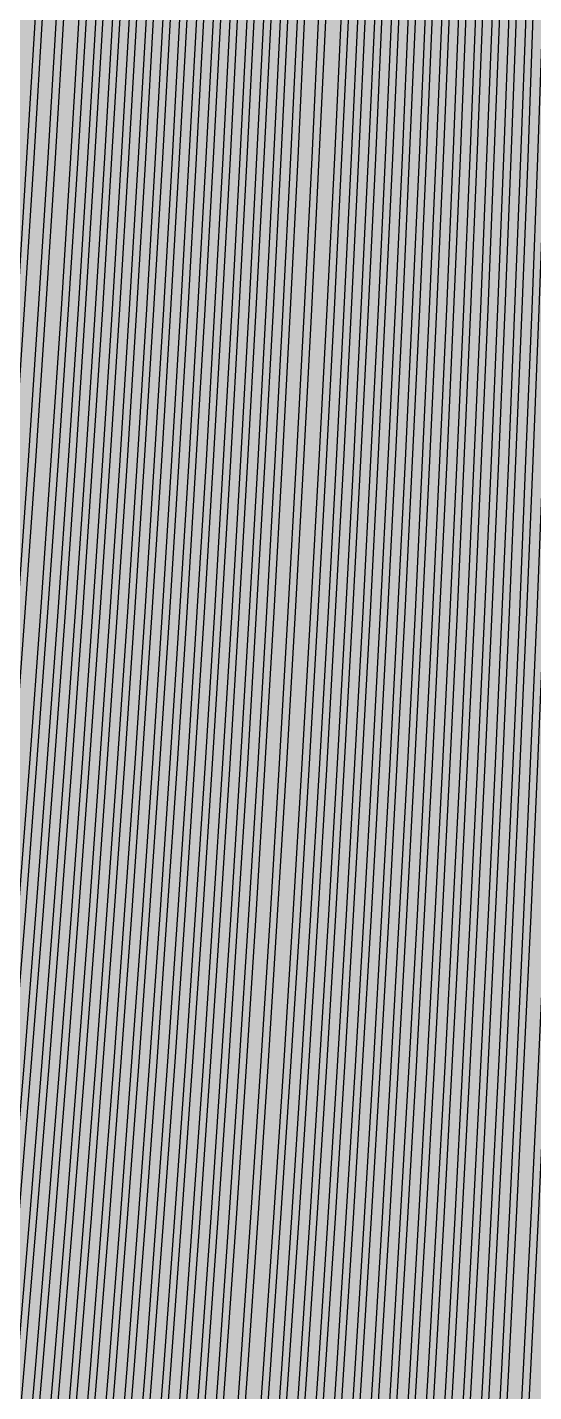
# Model space of a CAD drawing. Header units: metres. Extents: x -7231 to 10969, y -37556 to 1873.
# Drawn here: x 1299.5 to 1446.6, y -1158.1 to -761.4 of the extents above; entities that cross this region are included whole.
import ezdxf

# ---------------------------------------------------------------- set-up
doc = ezdxf.new("R2010")
doc.units = ezdxf.units.M
doc.layers.add('Metal1', color=4, linetype='CONTINUOUS')
doc.layers.add('Polyimide', color=7, linetype='CONTINUOUS')

msp = doc.modelspace()

# ---------------------------------------------------------------- hatches: boundary and pattern name
at = {"layer": 'Polyimide'}
msp.add_hatch(color=7, dxfattribs=at).paths.add_polyline_path([(4065.69, -468), (4066.67, -501.99), (4068.51, -535.99), (4071.41, -569.99), (4075.54, -603.99), (4081.04, -637.99), (4088.01, -671.99), (4096.52, -705.98), (4106.62, -739.98), (4118.33, -773.98), (4131.63, -807.98), (4146.49, -841.98), (4162.87, -875.98), (4180.68, -909.97), (4199.83, -943.97), (4220.22, -977.97), (4241.73, -1011.97), (4264.21, -1045.97), (4287.52, -1079.96), (4311.51, -1113.96), (4336.01, -1147.96), (4360.86, -1181.96), (4385.88, -1215.96), (4410.89, -1249.96), (4435.74, -1283.95), (4460.24, -1317.95), (4484.23, -1351.95), (4507.54, -1385.95), (4530.02, -1419.95), (4551.53, -1453.94), (4571.92, -1487.94), (4591.07, -1521.94), (4608.88, -1555.94), (4625.26, -1589.94), (4640.12, -1623.94), (4653.42, -1657.93), (4665.13, -1691.93), (4675.23, -1725.93), (4683.74, -1759.93), (4690.71, -1793.93), (4696.21, -1827.93), (4700.34, -1861.92), (4703.24, -1895.92), (4705.08, -1929.92), (4706.06, -1963.92), (4706.44, -1997.92), (4706.5, -2031.91), (4706.5, -4793.02), (4709.95, -4838.39), (4720.22, -4882.71), (4737.08, -4924.98), (4760.13, -4964.2), (4788.85, -4999.49), (4822.58, -5030.03), (4860.53, -5055.12), (4901.85, -5074.18), (4901.85, -5074.18), (4970.68, -5105.23), (5034.7, -5145.26), (5092.76, -5193.54), (5143.8, -5249.19), (5186.89, -5311.2), (5221.24, -5378.44), (5246.23, -5449.69), (5261.41, -5523.66), (5266.5, -5599), (5261.41, -5674.34), (5246.23, -5748.31), (5221.24, -5819.56), (5186.89, -5886.8), (5143.8, -5948.81), (5092.76, -6004.46), (5034.7, -6052.74), (4970.68, -6092.77), (4901.85, -6123.82), (4860.53, -6142.88), (4822.58, -6167.97), (4788.85, -6198.51), (4760.13, -6233.8), (4737.08, -6273.02), (4720.22, -6315.29), (4709.95, -6359.61), (4706.5, -6404.98), (4706.5, -9221.52), (4709.95, -9266.88), (4720.22, -9311.21), (4737.08, -9353.47), (4760.13, -9392.7), (4788.85, -9427.98), (4822.58, -9458.52), (4860.53, -9483.61), (4901.85, -9502.67), (4970.68, -9533.72), (5034.7, -9573.75), (5092.76, -9622.03), (5143.8, -9677.68), (5186.89, -9739.69), (5221.24, -9806.94), (5246.23, -9878.19), (5261.41, -9952.16), (5266.5, -10027.49), (5261.41, -10102.83), (5246.23, -10176.8), (5221.24, -10248.05), (5186.89, -10315.3), (5143.8, -10377.31), (5092.76, -10432.96), (5034.7, -10481.24), (4970.68, -10521.27), (4901.85, -10552.32), (4860.53, -10571.38), (4822.58, -10596.46), (4788.85, -10627), (4760.13, -10662.29), (4737.08, -10701.52), (4720.22, -10743.78), (4709.95, -10788.1), (4706.5, -10833.47), (4706.5, -13650.01), (4709.95, -13695.38), (4720.22, -13739.7), (4737.08, -13781.96), (4760.13, -13821.19), (4788.85, -13856.48), (4822.58, -13887.02), (4860.53, -13912.11), (4901.85, -13931.17), (4970.68, -13962.22), (5034.7, -14002.25), (5092.76, -14050.53), (5143.8, -14106.18), (5186.89, -14168.19), (5221.24, -14235.43), (5246.23, -14306.68), (5261.41, -14380.65), (5266.5, -14455.99), (5261.41, -14531.33), (5246.23, -14605.29), (5221.24, -14676.55), (5186.89, -14743.79), (5143.8, -14805.8), (5092.76, -14861.45), (5034.7, -14909.73), (4970.68, -14949.76), (4901.85, -14980.81), (4860.53, -14999.87), (4822.58, -15024.96), (4788.85, -15055.5), (4760.13, -15090.79), (4737.08, -15130.01), (4720.22, -15172.27), (4709.95, -15216.6), (4706.5, -15261.97), (4706.5, -15455.99), (4720.95, -15750.04), (4764.14, -16041.26), (4835.68, -16326.84), (4934.86, -16604.04), (5060.74, -16870.18), (5212.09, -17122.7), (5387.47, -17359.17), (5585.18, -17577.31), (5803.32, -17775.02), (6039.79, -17950.4), (6292.31, -18101.75), (6558.45, -18227.63), (6835.65, -18326.81), (7121.23, -18398.34), (7412.45, -18441.54), (7706.5, -18455.99), (9969.01, -18455.99), (10047.42, -18459.84), (10125.08, -18471.36), (10201.23, -18490.44), (10275.15, -18516.89), (10346.12, -18550.45), (10413.46, -18590.81), (10476.52, -18637.58), (10534.69, -18690.3), (10587.41, -18748.47), (10634.18, -18811.53), (10674.54, -18878.87), (10708.11, -18949.84), (10734.56, -19023.76), (10753.63, -19099.92), (10765.15, -19177.58), (10769.01, -19255.99), (10769.01, -20895.8), (10730.24, -20951.41), (10694.6, -21009.08), (10662.21, -21068.63), (10633.17, -21129.89), (10607.55, -21192.66), (10585.45, -21256.74), (10566.93, -21321.96), (10552.05, -21388.09), (10540.84, -21454.95), (10533.35, -21522.33), (10529.6, -21590.02), (10529.6, -21657.81), (10533.35, -21725.5), (10540.84, -21792.87), (10552.05, -21859.73), (10566.93, -21925.87), (10585.45, -21991.08), (10607.55, -22055.17), (10633.17, -22117.94), (10662.21, -22179.19), (10694.6, -22238.74), (10730.24, -22296.41), (10769.01, -22352.03), (10769.01, -32454.24), (10728.74, -32510.49), (10691.72, -32568.92), (10658.05, -32629.35), (10627.85, -32691.58), (10601.2, -32755.42), (10578.21, -32820.67), (10558.93, -32887.1), (10543.44, -32954.52), (10531.77, -33022.71), (10523.97, -33091.44), (10520.07, -33160.51), (10520.07, -33229.69), (10523.97, -33298.75), (10531.77, -33367.49), (10543.44, -33435.67), (10558.93, -33503.09), (10578.21, -33569.53), (10601.2, -33634.77), (10627.85, -33698.61), (10658.05, -33760.85), (10691.72, -33821.28), (10728.74, -33879.71), (10769.01, -33935.96), (10769.01, -36556), (10765.15, -36634.41), (10753.63, -36712.07), (10734.56, -36788.23), (10708.11, -36862.15), (10674.54, -36933.12), (10634.18, -37000.46), (10587.41, -37063.51), (10534.69, -37121.69), (10476.52, -37174.41), (10413.46, -37221.18), (10346.12, -37261.54), (10275.15, -37295.1), (10201.23, -37321.55), (10125.08, -37340.63), (10047.42, -37352.15), (9969.01, -37356), (-6231.01, -37356), (-6309.42, -37352.15), (-6387.08, -37340.63), (-6463.23, -37321.55), (-6537.15, -37295.1), (-6608.12, -37261.54), (-6675.46, -37221.18), (-6738.52, -37174.41), (-6796.69, -37121.69), (-6849.41, -37063.51), (-6896.18, -37000.46), (-6936.54, -36933.12), (-6970.11, -36862.15), (-6996.56, -36788.23), (-7015.63, -36712.07), (-7027.15, -36634.41), (-7031.01, -36556), (-7031.01, -33936), (-6990.74, -33879.75), (-6953.7, -33821.31), (-6920.03, -33760.88), (-6889.82, -33698.64), (-6863.18, -33634.8), (-6840.18, -33569.55), (-6820.9, -33503.11), (-6805.4, -33435.69), (-6793.74, -33367.49), (-6785.94, -33298.75), (-6782.03, -33229.68), (-6782.03, -33160.5), (-6785.94, -33091.43), (-6793.74, -33022.69), (-6805.4, -32954.5), (-6820.9, -32887.07), (-6840.18, -32820.63), (-6863.18, -32755.39), (-6889.82, -32691.54), (-6920.03, -32629.3), (-6953.7, -32568.87), (-6990.74, -32510.43), (-7031.01, -32454.18), (-7031.01, -22364.83), (-6990.74, -22308.58), (-6953.7, -22250.14), (-6920.03, -22189.71), (-6889.82, -22127.47), (-6863.18, -22063.62), (-6840.18, -21998.38), (-6820.9, -21931.94), (-6805.4, -21864.51), (-6793.74, -21796.32), (-6785.94, -21727.58), (-6782.03, -21658.51), (-6782.03, -21589.33), (-6785.94, -21520.26), (-6793.74, -21451.52), (-6805.4, -21383.32), (-6820.9, -21315.9), (-6840.18, -21249.46), (-6863.18, -21184.21), (-6889.82, -21120.37), (-6920.03, -21058.13), (-6953.7, -20997.7), (-6990.74, -20939.26), (-7031.01, -20883.01), (-7031.01, -19255.99), (-7027.15, -19177.58), (-7015.63, -19099.92), (-6996.56, -19023.76), (-6970.11, -18949.84), (-6936.54, -18878.87), (-6896.18, -18811.53), (-6849.41, -18748.47), (-6796.69, -18690.3), (-6738.52, -18637.58), (-6675.46, -18590.81), (-6608.12, -18550.45), (-6537.15, -18516.89), (-6463.23, -18490.44), (-6387.08, -18471.36), (-6309.42, -18459.84), (-6231.01, -18455.99), (-3968.5, -18455.99), (-3674.45, -18441.54), (-3383.23, -18398.34), (-3097.65, -18326.81), (-2820.45, -18227.63), (-2554.31, -18101.75), (-2301.79, -17950.4), (-2065.32, -17775.02), (-1847.18, -17577.31), (-1649.47, -17359.17), (-1474.09, -17122.7), (-1322.74, -16870.18), (-1196.86, -16604.04), (-1097.68, -16326.84), (-1026.14, -16041.26), (-982.95, -15750.04), (-968.5, -15455.99), (-968.5, -15261.97), (-971.95, -15216.6), (-982.22, -15172.27), (-999.08, -15130.01), (-1022.13, -15090.79), (-1050.85, -15055.5), (-1084.58, -15024.96), (-1122.53, -14999.87), (-1163.85, -14980.81), (-1232.68, -14949.76), (-1296.7, -14909.73), (-1354.76, -14861.45), (-1405.8, -14805.8), (-1448.89, -14743.79), (-1483.24, -14676.55), (-1508.23, -14605.29), (-1523.41, -14531.33), (-1528.5, -14455.99), (-1523.41, -14380.65), (-1508.23, -14306.68), (-1483.24, -14235.43), (-1448.89, -14168.19), (-1405.8, -14106.18), (-1354.76, -14050.53), (-1296.7, -14002.25), (-1232.68, -13962.22), (-1163.85, -13931.17), (-1122.53, -13912.11), (-1084.58, -13887.02), (-1050.85, -13856.48), (-1022.13, -13821.19), (-999.08, -13781.96), (-982.22, -13739.7), (-971.95, -13695.38), (-968.5, -13650.01), (-968.5, -12309.64), (-971.95, -12264.27), (-982.22, -12219.94), (-999.08, -12177.68), (-1022.13, -12138.46), (-1050.85, -12103.17), (-1084.58, -12072.63), (-1122.53, -12047.54), (-1163.85, -12028.48), (-1232.68, -11997.43), (-1296.7, -11957.4), (-1354.76, -11909.12), (-1405.8, -11853.47), (-1448.89, -11791.46), (-1483.24, -11724.22), (-1508.23, -11652.96), (-1523.41, -11579), (-1528.5, -11503.66), (-1523.41, -11428.32), (-1508.23, -11354.35), (-1483.24, -11283.1), (-1448.89, -11215.86), (-1405.8, -11153.85), (-1354.76, -11098.2), (-1296.7, -11049.92), (-1232.68, -11009.89), (-1163.85, -10978.84), (-1122.53, -10959.78), (-1084.58, -10934.69), (-1050.85, -10904.15), (-1022.13, -10868.86), (-999.08, -10829.63), (-982.22, -10787.37), (-971.95, -10743.05), (-968.5, -10697.68), (-968.5, -9357.31), (-971.95, -9311.94), (-982.22, -9267.62), (-999.08, -9225.35), (-1022.13, -9186.13), (-1050.85, -9150.84), (-1084.58, -9120.3), (-1122.53, -9095.21), (-1163.85, -9076.15), (-1163.85, -9076.15), (-1232.68, -9045.1), (-1296.7, -9005.07), (-1354.76, -8956.79), (-1405.8, -8901.14), (-1448.89, -8839.13), (-1483.24, -8771.89), (-1508.23, -8700.64), (-1523.41, -8626.67), (-1528.5, -8551.33), (-1523.41, -8475.99), (-1508.23, -8402.02), (-1483.24, -8330.77), (-1448.89, -8263.53), (-1405.8, -8201.52), (-1354.76, -8145.87), (-1296.7, -8097.59), (-1232.68, -8057.56), (-1163.85, -8026.51), (-1163.85, -8026.51), (-1122.53, -8007.45), (-1084.58, -7982.36), (-1050.85, -7951.82), (-1022.13, -7916.53), (-999.08, -7877.31), (-982.22, -7835.04), (-971.95, -7790.72), (-968.5, -7745.35), (-968.5, -6404.98), (-971.95, -6359.61), (-982.22, -6315.29), (-999.08, -6273.02), (-1022.13, -6233.8), (-1050.85, -6198.51), (-1084.58, -6167.97), (-1122.53, -6142.88), (-1163.85, -6123.82), (-1163.85, -6123.82), (-1232.68, -6092.77), (-1296.7, -6052.74), (-1354.76, -6004.46), (-1405.8, -5948.81), (-1448.89, -5886.8), (-1483.24, -5819.56), (-1508.23, -5748.31), (-1523.41, -5674.34), (-1528.5, -5599), (-1523.41, -5523.66), (-1508.23, -5449.69), (-1483.24, -5378.44), (-1448.89, -5311.2), (-1405.8, -5249.19), (-1354.76, -5193.54), (-1296.7, -5145.26), (-1232.68, -5105.23), (-1163.85, -5074.18), (-1163.85, -5074.18), (-1122.53, -5055.12), (-1084.58, -5030.03), (-1050.85, -4999.49), (-1022.13, -4964.2), (-999.08, -4924.98), (-982.22, -4882.71), (-971.95, -4838.39), (-968.5, -4793.02), (-968.5, -2031.91), (-968.44, -1997.92), (-968.06, -1963.92), (-967.05, -1929.92), (-965.18, -1895.92), (-962.22, -1861.92), (-958.01, -1827.93), (-952.41, -1793.93), (-945.31, -1759.93), (-936.64, -1725.93), (-926.35, -1691.93), (-914.43, -1657.93), (-900.88, -1623.94), (-885.74, -1589.94), (-869.05, -1555.94), (-850.91, -1521.94), (-831.4, -1487.94), (-810.63, -1453.94), (-788.72, -1419.95), (-765.82, -1385.95), (-742.07, -1351.95), (-717.63, -1317.95), (-692.67, -1283.95), (-667.36, -1249.96), (-641.88, -1215.96), (-616.39, -1181.96), (-591.08, -1147.96), (-566.12, -1113.96), (-541.68, -1079.96), (-517.93, -1045.97), (-495.03, -1011.97), (-473.12, -977.97), (-452.35, -943.97), (-432.84, -909.97), (-414.7, -875.98), (-398.01, -841.98), (-382.87, -807.98), (-369.32, -773.98), (-357.4, -739.98), (-347.11, -705.98), (-338.44, -671.99), (-331.34, -637.99), (-325.74, -603.99), (-321.53, -569.99), (-318.57, -535.99), (-316.7, -501.99), (-315.69, -468), (-315.31, -434), (-315.25, -400), (-315.25, 401), (-315.25, 451), (-315.25, 1644), (-270.25, 1644), (-270.03, 1637.13), (-269.35, 1630.29), (-268.23, 1623.52), (-266.67, 1616.82), (-264.68, 1610.25), (-262.26, 1603.82), (-259.42, 1597.56), (-256.18, 1591.5), (-252.55, 1585.67), (-248.55, 1580.08), (-244.19, 1574.77), (-239.5, 1569.75), (-234.48, 1565.06), (-229.17, 1560.7), (-223.58, 1556.7), (-217.75, 1553.07), (-211.69, 1549.83), (-205.43, 1546.99), (-199, 1544.57), (-192.43, 1542.58), (-185.73, 1541.02), (-178.96, 1539.9), (-172.12, 1539.22), (-165.25, 1539), (-158.38, 1539.22), (-151.54, 1539.9), (-144.77, 1541.02), (-138.07, 1542.58), (-131.5, 1544.57), (-125.07, 1546.99), (-118.81, 1549.83), (-112.75, 1553.07), (-106.92, 1556.7), (-101.33, 1560.7), (-96.02, 1565.06), (-91, 1569.75), (-86.31, 1574.77), (-81.95, 1580.08), (-77.95, 1585.67), (-74.32, 1591.5), (-71.08, 1597.56), (-68.24, 1603.82), (-65.82, 1610.25), (-63.83, 1616.82), (-62.27, 1623.52), (-61.15, 1630.29), (-60.47, 1637.13), (-60.25, 1644), (1853, 1644), (1853, 1573), (3815.25, 1573), (3815.46, 1579.54), (3816.11, 1586.05), (3817.17, 1592.51), (3818.66, 1598.88), (3820.56, 1605.14), (3822.86, 1611.27), (3825.56, 1617.23), (3828.65, 1623), (3832.1, 1628.56), (3835.91, 1633.88), (3840.07, 1638.93), (3844.54, 1643.71), (3849.32, 1648.18), (3854.37, 1652.34), (3859.69, 1656.15), (3865.25, 1659.6), (3871.02, 1662.69), (3876.98, 1665.39), (3883.11, 1667.69), (3889.37, 1669.59), (3895.74, 1671.08), (3902.2, 1672.14), (3908.71, 1672.79), (3915.25, 1673), (3921.79, 1672.79), (3928.3, 1672.14), (3934.76, 1671.08), (3941.13, 1669.59), (3947.39, 1667.69), (3953.52, 1665.39), (3959.48, 1662.69), (3965.25, 1659.6), (3970.81, 1656.15), (3976.13, 1652.34), (3981.18, 1648.18), (3985.96, 1643.71), (3990.43, 1638.93), (3994.59, 1633.88), (3998.4, 1628.56), (4001.85, 1623), (4004.94, 1617.23), (4007.64, 1611.27), (4009.94, 1605.14), (4011.84, 1598.88), (4013.33, 1592.51), (4014.39, 1586.05), (4015.04, 1579.54), (4015.25, 1573), (4065.25, 1573), (4065.25, 451), (4065.25, 401), (4065.25, -400), (4065.31, -434), (4065.69, -468)])

# ---------------------------------------------------------------- linework, layer by layer
at = {"layer": 'Metal1'}
for points in [[(1246.46, -1415.54), (1251.27, -1371.52), (1255.92, -1327.51), (1260.4, -1283.49), (1264.72, -1239.48), (1268.88, -1195.46), (1272.88, -1151.44), (1276.73, -1107.43), (1280.42, -1063.41), (1283.96, -1019.4), (1287.35, -975.38), (1290.58, -931.37), (1293.67, -887.35), (1296.62, -843.34), (1299.41, -799.32), (1302.06, -755.3)], [(1304.06, -755.42), (1301.41, -799.44), (1298.61, -843.47), (1295.67, -887.49), (1292.58, -931.51), (1289.34, -975.53), (1285.95, -1019.55), (1282.41, -1063.58), (1278.72, -1107.6), (1274.88, -1151.62), (1270.87, -1195.64), (1266.71, -1239.67), (1262.39, -1283.69), (1257.91, -1327.71), (1253.26, -1371.74), (1248.44, -1415.76)], [(1252.95, -1415.54), (1257.73, -1371.52), (1262.35, -1327.51), (1266.81, -1283.49), (1271.1, -1239.48), (1275.24, -1195.46), (1279.21, -1151.45), (1283.04, -1107.43), (1286.7, -1063.41), (1290.22, -1019.4), (1293.59, -975.38), (1296.8, -931.37), (1299.87, -887.35), (1302.8, -843.34), (1305.58, -799.32), (1308.21, -755.3)], [(1310.21, -755.42), (1307.57, -799.44), (1304.79, -843.46), (1301.87, -887.49), (1298.8, -931.51), (1295.58, -975.53), (1292.21, -1019.55), (1288.7, -1063.58), (1285.03, -1107.6), (1281.21, -1151.62), (1277.23, -1195.64), (1273.09, -1239.67), (1268.8, -1283.69), (1264.34, -1327.71), (1259.72, -1371.74), (1254.94, -1415.76)], [(1259.7, -1415.54), (1264.47, -1371.52), (1269.07, -1327.51), (1273.51, -1283.49), (1277.79, -1239.48), (1281.91, -1195.46), (1285.88, -1151.45), (1289.69, -1107.43), (1293.35, -1063.41), (1296.85, -1019.4), (1300.21, -975.38), (1303.41, -931.37), (1306.48, -887.35), (1309.39, -843.34), (1312.16, -799.32), (1314.79, -755.3)], [(1316.78, -755.42), (1314.16, -799.44), (1311.39, -843.46), (1308.47, -887.49), (1305.41, -931.51), (1302.2, -975.53), (1298.85, -1019.55), (1295.34, -1063.58), (1291.68, -1107.6), (1287.87, -1151.62), (1283.9, -1195.64), (1279.78, -1239.67), (1275.5, -1283.69), (1271.06, -1327.71), (1266.45, -1371.73), (1261.68, -1415.76)], [(1265.43, -1415.54), (1270.12, -1371.52), (1274.66, -1327.51), (1279.03, -1283.49), (1283.24, -1239.48), (1287.3, -1195.46), (1291.2, -1151.45), (1294.95, -1107.43), (1298.55, -1063.42), (1302.01, -1019.4), (1305.31, -975.38), (1308.47, -931.37), (1311.48, -887.35), (1314.35, -843.34), (1317.08, -799.32), (1319.66, -755.3)], [(1321.66, -755.42), (1319.07, -799.44), (1316.34, -843.46), (1313.47, -887.49), (1310.46, -931.51), (1307.3, -975.53), (1304, -1019.55), (1300.55, -1063.58), (1296.95, -1107.6), (1293.2, -1151.62), (1289.29, -1195.64), (1285.23, -1239.67), (1281.02, -1283.69), (1276.65, -1327.71), (1272.11, -1371.73), (1267.42, -1415.76)], [(1271.16, -1415.54), (1275.78, -1371.53), (1280.24, -1327.51), (1284.55, -1283.5), (1288.69, -1239.48), (1292.69, -1195.46), (1296.53, -1151.45), (1300.22, -1107.43), (1303.76, -1063.42), (1307.16, -1019.4), (1310.41, -975.39), (1313.52, -931.37), (1316.48, -887.35), (1319.31, -843.34), (1321.99, -799.32), (1324.54, -755.31)], [(1326.53, -755.42), (1323.99, -799.44), (1321.3, -843.46), (1318.48, -887.48), (1315.51, -931.51), (1312.4, -975.53), (1309.15, -1019.55), (1305.76, -1063.57), (1302.21, -1107.6), (1298.52, -1151.62), (1294.68, -1195.64), (1290.68, -1239.66), (1286.54, -1283.69), (1282.23, -1327.71), (1277.77, -1371.73), (1273.15, -1415.75)], [(1276.9, -1415.54), (1281.44, -1371.53), (1285.83, -1327.51), (1290.06, -1283.5), (1294.14, -1239.48), (1298.07, -1195.47), (1301.85, -1151.45), (1305.48, -1107.43), (1308.97, -1063.42), (1312.31, -1019.4), (1315.51, -975.39), (1318.57, -931.37), (1321.49, -887.35), (1324.26, -843.34), (1326.9, -799.32), (1329.41, -755.31)], [(1331.41, -755.42), (1328.9, -799.44), (1326.26, -843.46), (1323.48, -887.48), (1320.56, -931.51), (1317.51, -975.53), (1314.31, -1019.55), (1310.96, -1063.57), (1307.48, -1107.6), (1303.85, -1151.62), (1300.07, -1195.64), (1296.14, -1239.66), (1292.05, -1283.68), (1287.82, -1327.71), (1283.43, -1371.73), (1278.89, -1415.75)], [(1282.63, -1415.55), (1287.1, -1371.53), (1291.42, -1327.51), (1295.58, -1283.5), (1299.59, -1239.48), (1303.46, -1195.47), (1307.18, -1151.45), (1310.75, -1107.44), (1314.18, -1063.42), (1317.47, -1019.4), (1320.61, -975.39), (1323.62, -931.37), (1326.49, -887.36), (1329.22, -843.34), (1331.82, -799.32), (1334.28, -755.31)], [(1336.28, -755.42), (1333.82, -799.44), (1331.22, -843.46), (1328.48, -887.48), (1325.62, -931.5), (1322.61, -975.53), (1319.46, -1019.55), (1316.17, -1063.57), (1312.74, -1107.59), (1309.17, -1151.62), (1305.45, -1195.64), (1301.59, -1239.66), (1297.57, -1283.68), (1293.41, -1327.71), (1289.09, -1371.73), (1284.62, -1415.75)], [(1288.36, -1415.55), (1292.76, -1371.53), (1297, -1327.52), (1301.1, -1283.5), (1305.05, -1239.48), (1308.85, -1195.47), (1312.5, -1151.45), (1316.02, -1107.44), (1319.39, -1063.42), (1322.62, -1019.4), (1325.71, -975.39), (1328.67, -931.37), (1331.49, -887.36), (1334.18, -843.34), (1336.73, -799.32), (1339.16, -755.31)], [(1341.15, -755.42), (1338.73, -799.44), (1336.18, -843.46), (1333.49, -887.48), (1330.67, -931.5), (1327.71, -975.53), (1324.61, -1019.55), (1321.38, -1063.57), (1318.01, -1107.59), (1314.5, -1151.61), (1310.84, -1195.64), (1307.04, -1239.66), (1303.09, -1283.68), (1299, -1327.7), (1294.75, -1371.73), (1290.35, -1415.75)], [(1294.1, -1415.55), (1298.42, -1371.53), (1302.59, -1327.52), (1306.62, -1283.5), (1310.5, -1239.49), (1314.23, -1195.47), (1317.83, -1151.45), (1321.28, -1107.44), (1324.6, -1063.42), (1327.77, -1019.41), (1330.81, -975.39), (1333.72, -931.37), (1336.5, -887.36), (1339.14, -843.34), (1341.65, -799.33), (1344.03, -755.31)], [(1346.03, -755.41), (1343.65, -799.44), (1341.13, -843.46), (1338.49, -887.48), (1335.72, -931.5), (1332.81, -975.52), (1329.77, -1019.55), (1326.59, -1063.57), (1323.27, -1107.59), (1319.82, -1151.61), (1316.23, -1195.64), (1312.49, -1239.66), (1308.61, -1283.68), (1304.58, -1327.7), (1300.41, -1371.72), (1296.09, -1415.75)], [(1299.83, -1415.55), (1304.08, -1371.53), (1308.18, -1327.52), (1312.13, -1283.5), (1315.95, -1239.49), (1319.62, -1195.47), (1323.15, -1151.46), (1326.55, -1107.44), (1329.8, -1063.42), (1332.93, -1019.41), (1335.92, -975.39), (1338.77, -931.37), (1341.5, -887.36), (1344.1, -843.34), (1346.56, -799.33), (1348.9, -755.31)], [(1350.9, -755.41), (1348.56, -799.44), (1346.09, -843.46), (1343.5, -887.48), (1340.77, -931.5), (1337.91, -975.52), (1334.92, -1019.55), (1331.8, -1063.57), (1328.54, -1107.59), (1325.15, -1151.61), (1321.61, -1195.63), (1317.94, -1239.66), (1314.13, -1283.68), (1310.17, -1327.7), (1306.07, -1371.72), (1301.82, -1415.75)], [(1305.56, -1415.55), (1309.74, -1371.54), (1313.76, -1327.52), (1317.65, -1283.5), (1321.4, -1239.49), (1325.01, -1195.47), (1328.48, -1151.46), (1331.81, -1107.44), (1335.01, -1063.42), (1338.08, -1019.41), (1341.02, -975.39), (1343.82, -931.38), (1346.5, -887.36), (1349.05, -843.34), (1351.48, -799.33), (1353.78, -755.31)], [(1355.78, -755.41), (1353.48, -799.43), (1351.05, -843.46), (1348.5, -887.48), (1345.82, -931.5), (1343.01, -975.52), (1340.08, -1019.54), (1337.01, -1063.57), (1333.81, -1107.59), (1330.47, -1151.61), (1327, -1195.63), (1323.39, -1239.65), (1319.64, -1283.68), (1315.76, -1327.7), (1311.73, -1371.72), (1307.55, -1415.74)], [(1311.3, -1415.55), (1315.39, -1371.54), (1319.35, -1327.52), (1323.17, -1283.51), (1326.85, -1239.49), (1330.39, -1195.47), (1333.8, -1151.46), (1337.08, -1107.44), (1340.22, -1063.43), (1343.23, -1019.41), (1346.12, -975.39), (1348.88, -931.38), (1351.51, -887.36), (1354.01, -843.34), (1356.39, -799.33), (1358.65, -755.31)], [(1360.65, -755.41), (1358.39, -799.43), (1356.01, -843.46), (1353.5, -887.48), (1350.87, -931.5), (1348.11, -975.52), (1345.23, -1019.54), (1342.22, -1063.57), (1339.07, -1107.59), (1335.8, -1151.61), (1332.39, -1195.63), (1328.84, -1239.65), (1325.16, -1283.68), (1321.34, -1327.7), (1317.39, -1371.72), (1313.29, -1415.74)], [(1317.03, -1415.56), (1321.05, -1371.54), (1324.94, -1327.52), (1328.69, -1283.51), (1332.3, -1239.49), (1335.78, -1195.48), (1339.13, -1151.46), (1342.34, -1107.44), (1345.43, -1063.43), (1348.39, -1019.41), (1351.22, -975.39), (1353.93, -931.38), (1356.51, -887.36), (1358.97, -843.35), (1361.31, -799.33), (1363.53, -755.31)], [(1365.52, -755.41), (1363.31, -799.43), (1360.97, -843.45), (1358.51, -887.48), (1355.92, -931.5), (1353.22, -975.52), (1350.38, -1019.54), (1347.42, -1063.56), (1344.34, -1107.59), (1341.12, -1151.61), (1337.77, -1195.63), (1334.29, -1239.65), (1330.68, -1283.67), (1326.93, -1327.7), (1323.05, -1371.72), (1319.02, -1415.74)], [(1322.76, -1415.56), (1326.71, -1371.54), (1330.53, -1327.52), (1334.21, -1283.51), (1337.75, -1239.49), (1341.17, -1195.48), (1344.45, -1151.46), (1347.61, -1107.44), (1350.64, -1063.43), (1353.54, -1019.41), (1356.32, -975.4), (1358.98, -931.38), (1361.51, -887.36), (1363.93, -843.35), (1366.22, -799.33), (1368.4, -755.31)], [(1370.4, -755.41), (1368.22, -799.43), (1365.93, -843.45), (1363.51, -887.48), (1360.97, -931.5), (1358.32, -975.52), (1355.54, -1019.54), (1352.63, -1063.56), (1349.6, -1107.58), (1346.45, -1151.61), (1343.16, -1195.63), (1339.75, -1239.65), (1336.2, -1283.67), (1332.52, -1327.69), (1328.7, -1371.72), (1324.75, -1415.74)], [(1328.5, -1415.56), (1332.37, -1371.54), (1336.11, -1327.53), (1339.72, -1283.51), (1343.2, -1239.49), (1346.55, -1195.48), (1349.78, -1151.46), (1352.87, -1107.45), (1355.85, -1063.43), (1358.69, -1019.41), (1361.42, -975.4), (1364.03, -931.38), (1366.52, -887.36), (1368.89, -843.35), (1371.14, -799.33), (1373.27, -755.31)], [(1375.27, -755.41), (1373.14, -799.43), (1370.88, -843.45), (1368.51, -887.47), (1366.03, -931.5), (1363.42, -975.52), (1360.69, -1019.54), (1357.84, -1063.56), (1354.87, -1107.58), (1351.77, -1151.61), (1348.55, -1195.63), (1345.2, -1239.65), (1341.72, -1283.67), (1338.11, -1327.69), (1334.36, -1371.72), (1330.49, -1415.74)], [(1334.23, -1415.56), (1338.03, -1371.54), (1341.7, -1327.53), (1345.24, -1283.51), (1348.65, -1239.5), (1351.94, -1195.48), (1355.1, -1151.46), (1358.14, -1107.45), (1361.05, -1063.43), (1363.85, -1019.41), (1366.52, -975.4), (1369.08, -931.38), (1371.52, -887.37), (1373.84, -843.35), (1376.05, -799.33), (1378.15, -755.32)], [(1380.15, -755.41), (1378.05, -799.43), (1375.84, -843.45), (1373.52, -887.47), (1371.08, -931.49), (1368.52, -975.52), (1365.84, -1019.54), (1363.05, -1063.56), (1360.13, -1107.58), (1357.1, -1151.6), (1353.93, -1195.63), (1350.65, -1239.65), (1347.23, -1283.67), (1343.69, -1327.69), (1340.02, -1371.71), (1336.22, -1415.74)], [(1340.72, -1415.56), (1344.49, -1371.54), (1348.13, -1327.53), (1351.65, -1283.51), (1355.03, -1239.5), (1358.29, -1195.48), (1361.43, -1151.46), (1364.44, -1107.45), (1367.34, -1063.43), (1370.11, -1019.41), (1372.76, -975.4), (1375.3, -931.38), (1377.72, -887.37), (1380.03, -843.35), (1382.22, -799.33), (1384.3, -755.32)], [(1386.29, -755.41), (1384.22, -799.43), (1382.02, -843.45), (1379.72, -887.47), (1377.3, -931.49), (1374.76, -975.52), (1372.11, -1019.54), (1369.33, -1063.56), (1366.44, -1107.58), (1363.43, -1151.6), (1360.29, -1195.63), (1357.03, -1239.65), (1353.64, -1283.67), (1350.13, -1327.69), (1346.49, -1371.71), (1342.71, -1415.73)], [(1347.47, -1415.56), (1351.23, -1371.55), (1354.85, -1327.53), (1358.35, -1283.51), (1361.72, -1239.5), (1364.97, -1195.48), (1368.1, -1151.46), (1371.1, -1107.45), (1373.98, -1063.43), (1376.74, -1019.42), (1379.38, -975.4), (1381.91, -931.38), (1384.32, -887.37), (1386.62, -843.35), (1388.8, -799.33), (1390.87, -755.32)], [(1392.87, -755.41), (1390.8, -799.43), (1388.62, -843.45), (1386.32, -887.47), (1383.91, -931.49), (1381.38, -975.52), (1378.74, -1019.54), (1375.97, -1063.56), (1373.09, -1107.58), (1370.09, -1151.6), (1366.97, -1195.62), (1363.72, -1239.65), (1360.35, -1283.67), (1356.85, -1327.69), (1353.22, -1371.71), (1349.46, -1415.73)], [(1353.2, -1415.56), (1356.88, -1371.55), (1360.44, -1327.53), (1363.87, -1283.51), (1367.17, -1239.5), (1370.36, -1195.48), (1373.42, -1151.47), (1376.36, -1107.45), (1379.19, -1063.43), (1381.89, -1019.42), (1384.49, -975.4), (1386.96, -931.38), (1389.33, -887.37), (1391.58, -843.35), (1393.72, -799.33), (1395.75, -755.32)], [(1397.74, -755.41), (1395.71, -799.43), (1393.57, -843.45), (1391.32, -887.47), (1388.96, -931.49), (1386.48, -975.51), (1383.89, -1019.54), (1381.18, -1063.56), (1378.36, -1107.58), (1375.42, -1151.6), (1372.35, -1195.62), (1369.17, -1239.65), (1365.86, -1283.67), (1362.43, -1327.69), (1358.88, -1371.71), (1355.19, -1415.73)], [(1358.93, -1415.56), (1362.54, -1371.55), (1366.03, -1327.53), (1369.39, -1283.52), (1372.63, -1239.5), (1375.74, -1195.48), (1378.74, -1151.47), (1381.63, -1107.45), (1384.4, -1063.43), (1387.05, -1019.42), (1389.59, -975.4), (1392.01, -931.38), (1394.33, -887.37), (1396.53, -843.35), (1398.63, -799.33), (1400.62, -755.32)], [(1402.62, -755.41), (1400.63, -799.43), (1398.53, -843.45), (1396.33, -887.47), (1394.01, -931.49), (1391.58, -975.51), (1389.04, -1019.54), (1386.39, -1063.56), (1383.62, -1107.58), (1380.74, -1151.6), (1377.74, -1195.62), (1374.62, -1239.64), (1371.38, -1283.67), (1368.02, -1327.69), (1364.54, -1371.71), (1360.93, -1415.73)], [(1364.67, -1415.57), (1368.2, -1371.55), (1371.61, -1327.53), (1374.9, -1283.52), (1378.08, -1239.5), (1381.13, -1195.48), (1384.07, -1151.47), (1386.89, -1107.45), (1389.6, -1063.44), (1392.2, -1019.42), (1394.69, -975.4), (1397.07, -931.39), (1399.33, -887.37), (1401.49, -843.35), (1403.55, -799.34), (1405.49, -755.32)], [(1407.49, -755.41), (1405.54, -799.43), (1403.49, -843.45), (1401.33, -887.47), (1399.06, -931.49), (1396.69, -975.51), (1394.2, -1019.53), (1391.6, -1063.56), (1388.89, -1107.58), (1386.07, -1151.6), (1383.13, -1195.62), (1380.07, -1239.64), (1376.9, -1283.66), (1373.61, -1327.69), (1370.2, -1371.71), (1366.66, -1415.73)], [(1370.4, -1415.57), (1373.86, -1371.55), (1377.2, -1327.54), (1380.42, -1283.52), (1383.53, -1239.5), (1386.52, -1195.49), (1389.39, -1151.47), (1392.16, -1107.45), (1394.81, -1063.44), (1397.36, -1019.42), (1399.79, -975.4), (1402.12, -931.39), (1404.34, -887.37), (1406.45, -843.35), (1408.46, -799.34), (1410.37, -755.32)], [(1412.37, -755.4), (1410.46, -799.43), (1408.45, -843.45), (1406.33, -887.47), (1404.11, -931.49), (1401.79, -975.51), (1399.35, -1019.53), (1396.81, -1063.55), (1394.16, -1107.58), (1391.39, -1151.6), (1388.51, -1195.62), (1385.52, -1239.64), (1382.42, -1283.66), (1379.19, -1327.68), (1375.85, -1371.71), (1372.39, -1415.73)], [(1376.13, -1415.57), (1379.52, -1371.55), (1382.79, -1327.54), (1385.94, -1283.52), (1388.98, -1239.5), (1391.9, -1195.49), (1394.72, -1151.47), (1397.42, -1107.45), (1400.02, -1063.44), (1402.51, -1019.42), (1404.89, -975.4), (1407.17, -931.39), (1409.34, -887.37), (1411.41, -843.35), (1413.38, -799.34), (1415.24, -755.32)], [(1417.24, -755.4), (1415.37, -799.42), (1413.41, -843.45), (1411.34, -887.47), (1409.16, -931.49), (1406.89, -975.51), (1404.51, -1019.53), (1402.02, -1063.55), (1399.42, -1107.57), (1396.72, -1151.6), (1393.9, -1195.62), (1390.97, -1239.64), (1387.94, -1283.66), (1384.78, -1327.68), (1381.51, -1371.7), (1378.13, -1415.73)], [(1381.87, -1415.57), (1385.18, -1371.56), (1388.37, -1327.54), (1391.46, -1283.52), (1394.43, -1239.51), (1397.29, -1195.49), (1400.04, -1151.47), (1402.69, -1107.46), (1405.23, -1063.44), (1407.66, -1019.42), (1409.99, -975.41), (1412.22, -931.39), (1414.34, -887.37), (1416.37, -843.36), (1418.29, -799.34), (1420.11, -755.32)], [(1422.11, -755.4), (1420.29, -799.42), (1418.36, -843.44), (1416.34, -887.47), (1414.22, -931.49), (1411.99, -975.51), (1409.66, -1019.53), (1407.23, -1063.55), (1404.69, -1107.57), (1402.04, -1151.59), (1399.29, -1195.62), (1396.43, -1239.64), (1393.45, -1283.66), (1390.37, -1327.68), (1387.17, -1371.7), (1383.86, -1415.72)], [(1387.6, -1415.57), (1390.84, -1371.56), (1393.96, -1327.54), (1396.98, -1283.52), (1399.88, -1239.51), (1402.68, -1195.49), (1405.37, -1151.47), (1407.95, -1107.46), (1410.44, -1063.44), (1412.82, -1019.42), (1415.09, -975.41), (1417.27, -931.39), (1419.35, -887.37), (1421.32, -843.36), (1423.21, -799.34), (1424.99, -755.32)], [(1426.99, -755.4), (1425.2, -799.42), (1423.32, -843.44), (1421.34, -887.47), (1419.27, -931.49), (1417.09, -975.51), (1414.81, -1019.53), (1412.43, -1063.55), (1409.95, -1107.57), (1407.37, -1151.59), (1404.67, -1195.61), (1401.88, -1239.64), (1398.97, -1283.66), (1395.96, -1327.68), (1392.83, -1371.7), (1389.6, -1415.72)], [(1393.33, -1415.58), (1396.5, -1371.56), (1399.55, -1327.54), (1402.49, -1283.53), (1405.33, -1239.51), (1408.06, -1195.49), (1410.69, -1151.48), (1413.22, -1107.46), (1415.65, -1063.44), (1417.97, -1019.42), (1420.19, -975.41), (1422.32, -931.39), (1424.35, -887.37), (1426.28, -843.36), (1428.12, -799.34), (1429.86, -755.32)], [(1431.86, -755.4), (1430.12, -799.42), (1428.28, -843.44), (1426.35, -887.46), (1424.32, -931.49), (1422.19, -975.51), (1419.97, -1019.53), (1417.64, -1063.55), (1415.22, -1107.57), (1412.69, -1151.59), (1410.06, -1195.61), (1407.33, -1239.63), (1404.49, -1283.66), (1401.54, -1327.68), (1398.49, -1371.7), (1395.33, -1415.72)], [(1399.07, -1415.58), (1402.15, -1371.56), (1405.14, -1327.54), (1408.01, -1283.53), (1410.78, -1239.51), (1413.45, -1195.49), (1416.02, -1151.48), (1418.49, -1107.46), (1420.85, -1063.44), (1423.12, -1019.43), (1425.3, -975.41), (1427.37, -931.39), (1429.35, -887.38), (1431.24, -843.36), (1433.03, -799.34), (1434.74, -755.32)], [(1436.73, -755.4), (1435.03, -799.42), (1433.24, -843.44), (1431.35, -887.46), (1429.37, -931.48), (1427.29, -975.51), (1425.12, -1019.53), (1422.85, -1063.55), (1420.48, -1107.57), (1418.02, -1151.59), (1415.45, -1195.61), (1412.78, -1239.63), (1410.01, -1283.65), (1407.13, -1327.68), (1404.15, -1371.7), (1401.06, -1415.72)], [(1404.8, -1415.58), (1407.81, -1371.56), (1410.72, -1327.55), (1413.53, -1283.53), (1416.23, -1239.51), (1418.84, -1195.49), (1421.34, -1151.48), (1423.75, -1107.46), (1426.06, -1063.44), (1428.28, -1019.43), (1430.4, -975.41), (1432.42, -931.39), (1434.36, -887.38), (1436.2, -843.36), (1437.95, -799.34), (1439.61, -755.33)], [(1441.61, -755.4), (1439.95, -799.42), (1438.2, -843.44), (1436.36, -887.46), (1434.42, -931.48), (1432.39, -975.5), (1430.27, -1019.53), (1428.06, -1063.55), (1425.75, -1107.57), (1423.34, -1151.59), (1420.83, -1195.61), (1418.23, -1239.63), (1415.52, -1283.65), (1412.72, -1327.67), (1409.81, -1371.7), (1406.8, -1415.72)], [(1410.53, -1415.58), (1413.47, -1371.56), (1416.31, -1327.55), (1419.05, -1283.53), (1421.68, -1239.51), (1424.22, -1195.5), (1426.67, -1151.48), (1429.02, -1107.46), (1431.27, -1063.45), (1433.43, -1019.43), (1435.5, -975.41), (1437.47, -931.39), (1439.36, -887.38), (1441.16, -843.36), (1442.86, -799.34), (1444.48, -755.33)], [(1446.48, -755.4), (1444.86, -799.42), (1443.16, -843.44), (1441.36, -887.46), (1439.47, -931.48), (1437.5, -975.5), (1435.43, -1019.52), (1433.27, -1063.55), (1431.01, -1107.57), (1428.67, -1151.59), (1426.22, -1195.61), (1423.68, -1239.63), (1421.04, -1283.65), (1418.31, -1327.67), (1415.47, -1371.69), (1412.53, -1415.72)], [(1416.27, -1415.58), (1419.13, -1371.57), (1421.9, -1327.55), (1424.56, -1283.53), (1427.14, -1239.51), (1429.61, -1195.5), (1431.99, -1151.48), (1434.28, -1107.46), (1436.48, -1063.45), (1438.58, -1019.43), (1440.6, -975.41), (1442.53, -931.4), (1444.36, -887.38), (1446.12, -843.36), (1447.78, -799.34), (1449.36, -755.33)], [(1451.36, -755.4), (1449.78, -799.42), (1448.11, -843.44), (1446.36, -887.46), (1444.52, -931.48), (1442.6, -975.5), (1440.58, -1019.52), (1438.48, -1063.54), (1436.28, -1107.57), (1433.99, -1151.59), (1431.61, -1195.61), (1429.13, -1239.63), (1426.56, -1283.65), (1423.89, -1327.67), (1421.13, -1371.69), (1418.26, -1415.71)], [(1422, -1415.58), (1424.79, -1371.57), (1427.48, -1327.55), (1430.08, -1283.53), (1432.59, -1239.52), (1435, -1195.5), (1437.32, -1151.48), (1439.55, -1107.46), (1441.69, -1063.45), (1443.74, -1019.43), (1445.7, -975.41), (1447.58, -931.4), (1449.37, -887.38), (1451.07, -843.36), (1452.69, -799.35), (1454.23, -755.33)], [(1456.23, -755.4), (1454.69, -799.42), (1453.07, -843.44), (1451.37, -887.46), (1449.58, -931.48), (1447.7, -975.5), (1445.74, -1019.52), (1443.68, -1063.54), (1441.54, -1107.56), (1439.32, -1151.59), (1437, -1195.61), (1434.58, -1239.63), (1432.08, -1283.65), (1429.48, -1327.67), (1426.79, -1371.69), (1424, -1415.71)], [(1428.49, -1415.58), (1431.25, -1371.57), (1433.92, -1327.55), (1436.49, -1283.53), (1438.97, -1239.52), (1441.35, -1195.5), (1443.65, -1151.48), (1445.85, -1107.47), (1447.97, -1063.45), (1450, -1019.43), (1451.94, -975.41), (1453.8, -931.4), (1455.57, -887.38), (1457.26, -843.36), (1458.86, -799.35), (1460.38, -755.33)], [(1462.38, -755.4), (1460.86, -799.42), (1459.25, -843.44), (1457.57, -887.46), (1455.8, -931.48), (1453.94, -975.5), (1452, -1019.52), (1449.97, -1063.54), (1447.85, -1107.56), (1445.65, -1151.58), (1443.35, -1195.61), (1440.96, -1239.63), (1438.49, -1283.65), (1435.92, -1327.67), (1433.25, -1371.69), (1430.49, -1415.71)]]:
    msp.add_lwpolyline(points, dxfattribs=at)

doc.saveas('drawing.dxf')
